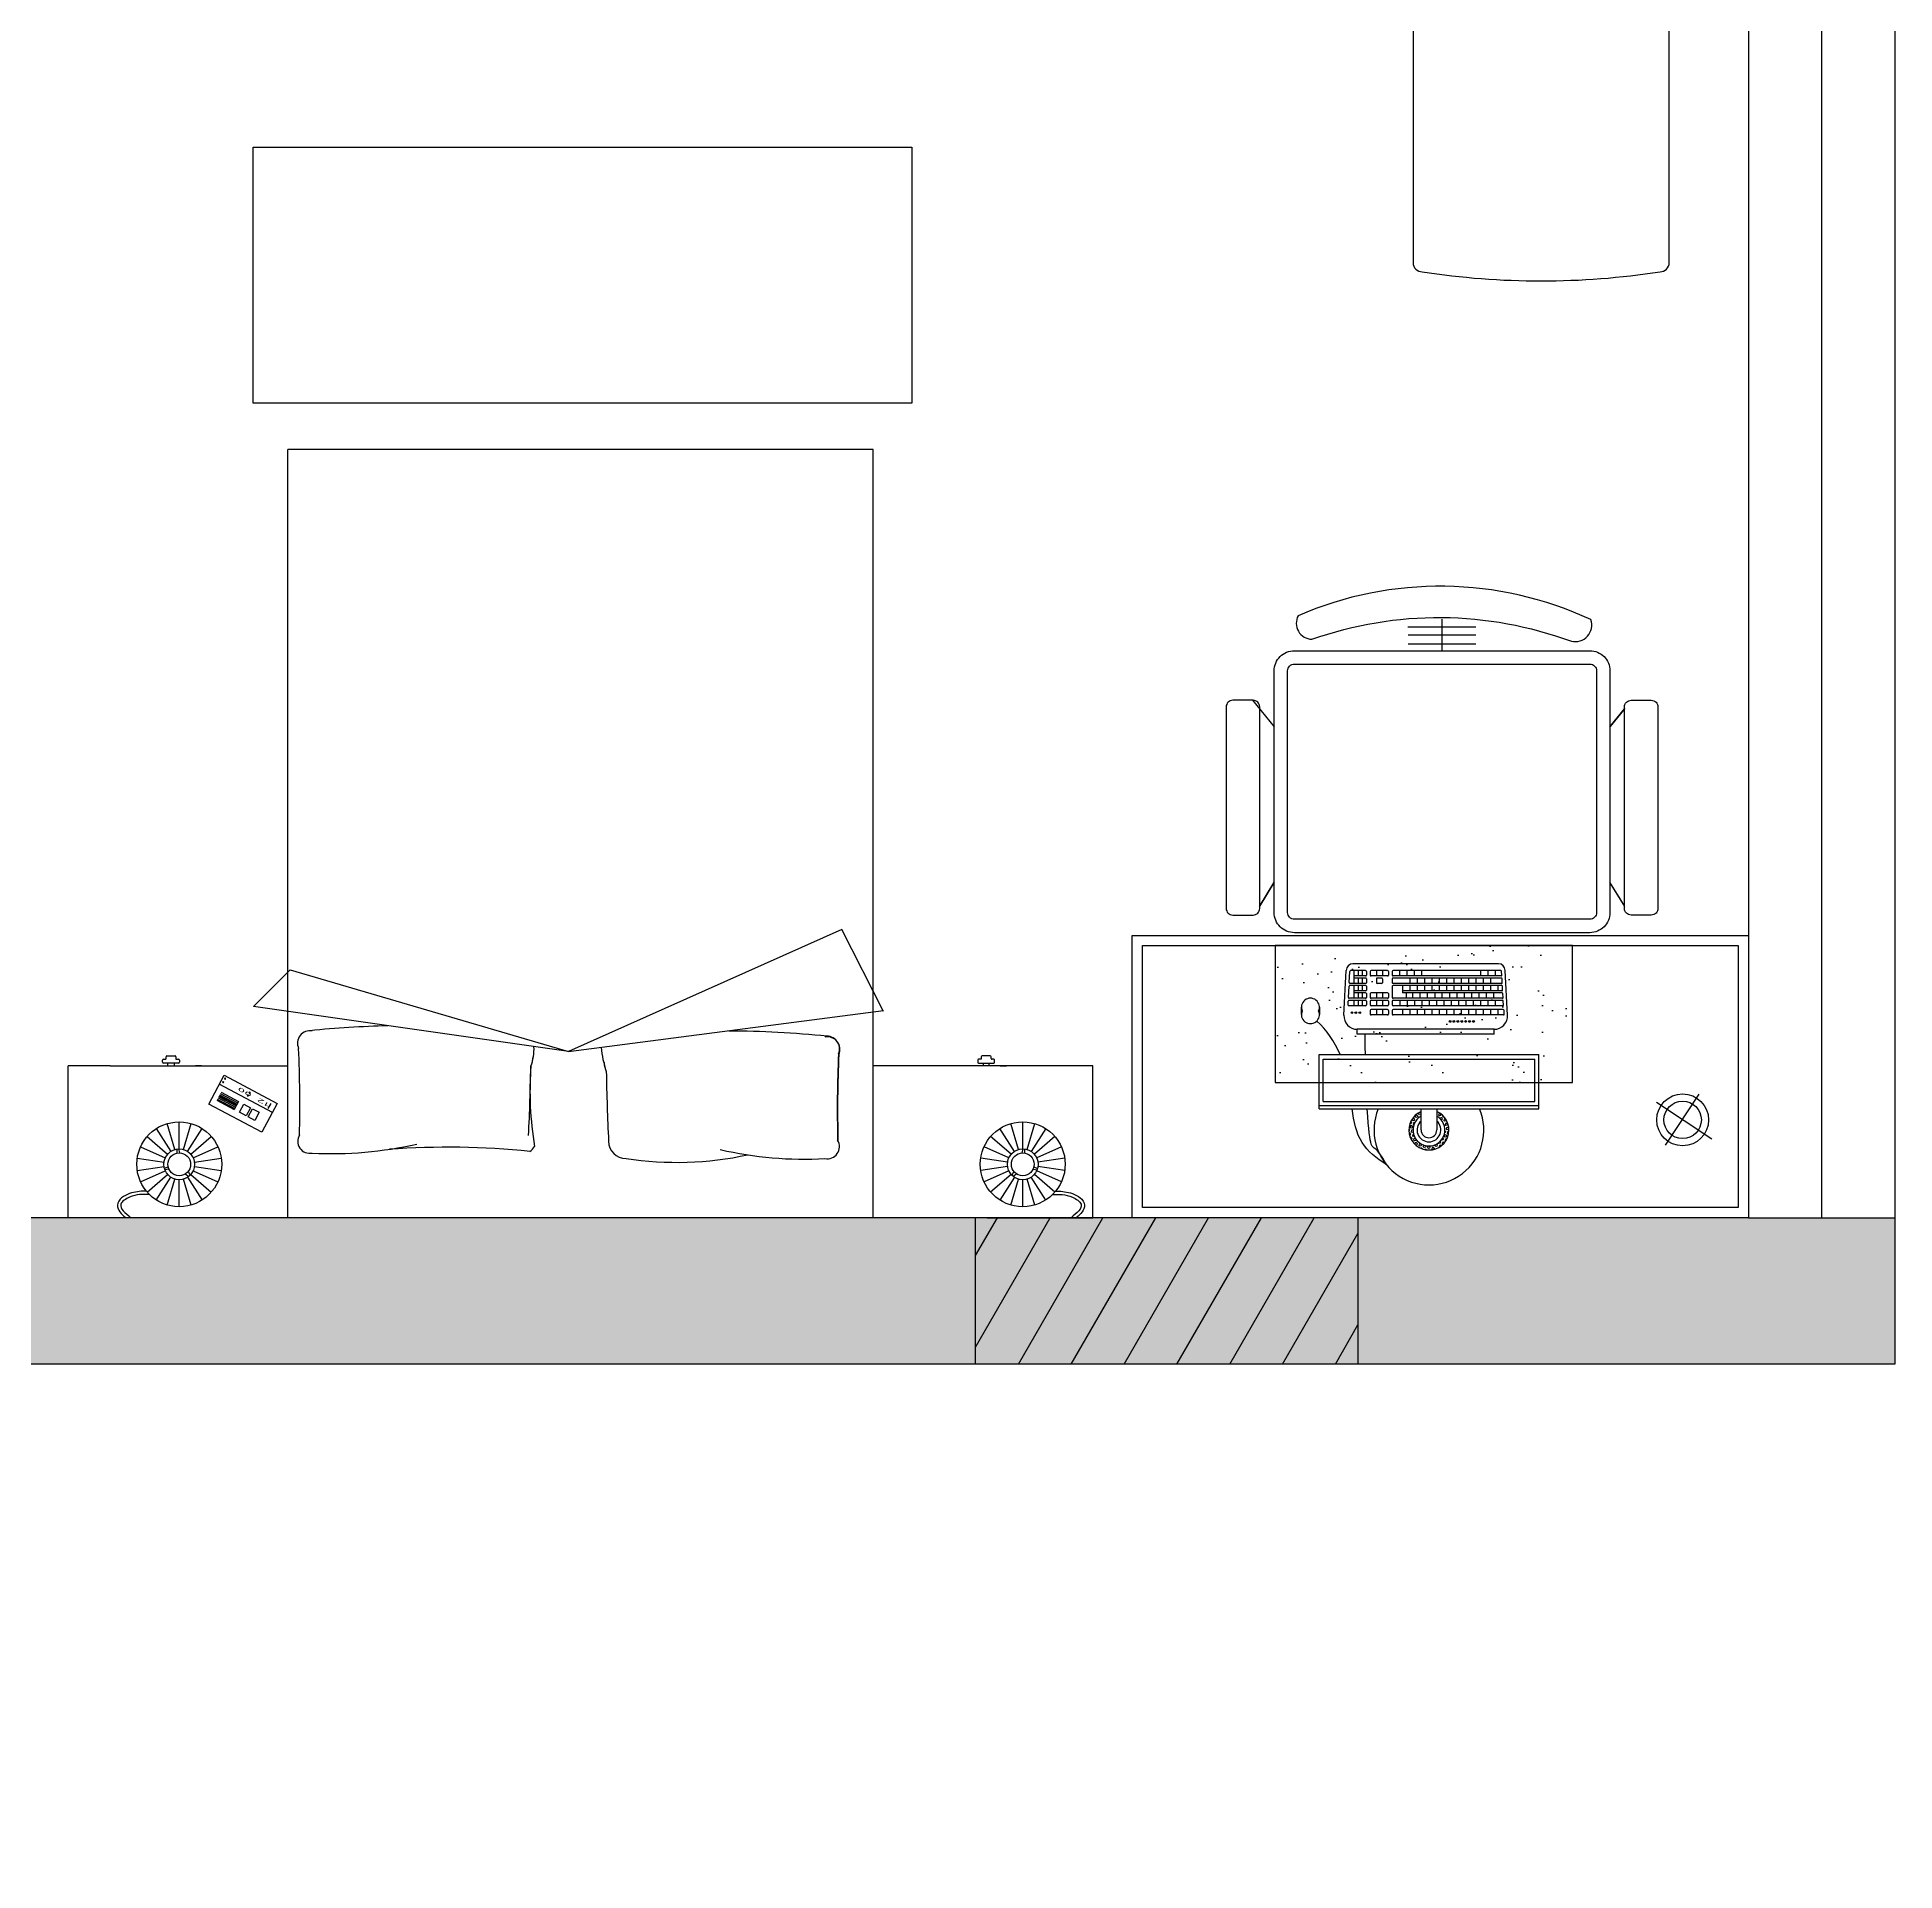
# Model space of a CAD drawing. Header units: inches. Extents: x -59797 to 874375, y -412711 to 5867.
# Drawn here: x -44849 to -39773, y -41089 to -36077 of the extents above; entities that cross this region are included whole.
import ezdxf

# ---------------------------------------------------------------- set-up
doc = ezdxf.new("R2010")
doc.units = ezdxf.units.IN
doc.header["$MEASUREMENT"] = 0
doc.styles.get("Standard").update_dxf_attribs({"font": 'GOST Common.ttf'})
pattern_1 = [(60, (-131655.43, -14201.34), (-108.25318, 62.5), [])]

# ---------------------------------------------------------------- blocks, each defined once
blk = doc.blocks.new('BED')
at = {"color": 7}
for p, q in [((95441.7, -25102.5), (95441.7, -23002.5)), ((97041.7, -25102.5), (97041.7, -23002.5)), ((97041.7, -25102.5), (97041.7, -24439.9)), ((94841.8, -25102.5), (94841.8, -24687.4)), ((94956, -24687.4), (94841.8, -24687.4)), ((94841.8, -25102.5), (94841.8, -24687.4)), ((94956, -24687.4), (94841.8, -24687.4)), ((95027.4, -24687.4), (95441.8, -24687.4)), ((95027.4, -24687.4), (95441.8, -24687.4)), ((97641.7, -24687.4), (97041.7, -24687.4)), ((97639.2, -24687.4), (97639.2, -24687.5)), ((97641.7, -24687.4), (97639.2, -24687.5)), ((97641.7, -25102.5), (97641.7, -24687.4)), ((97353.3, -25102.5), (97641.7, -25102.5))]:
    blk.add_line(p, q, dxfattribs=at)
for p, q in [((97041.7, -23002.5), (95441.7, -23002.5)), ((96955.9, -24314.8), (96208.5, -24648.6)), ((97069.3, -24538.5), (96955.9, -24314.8)), ((95347.8, -24525.5), (95448.6, -24424.8)), ((95448.6, -24424.8), (96208.5, -24648.6)), ((96208.5, -24648.6), (95347.8, -24525.5)), ((96208.5, -24648.6), (97069.3, -24535.7)), ((95099.3, -24677.6), (95099.3, -24672)), ((95099.3, -24677.6), (95099.3, -24672)), ((95101.8, -24669.4), (95106.3, -24669.4)), ((95101.8, -24669.4), (95106.3, -24669.4)), ((95108.9, -24666.9), (95108.9, -24662.7)), ((95108.9, -24666.9), (95108.9, -24662.7)), ((95111.4, -24660.1), (95133.5, -24660.1)), ((95111.4, -24660.1), (95133.5, -24660.1)), ((95136, -24662.7), (95136, -24669.4)), ((95136, -24662.7), (95136, -24669.4)), ((95136, -24669.4), (95143.1, -24669.4)), ((95136, -24669.4), (95143.1, -24669.4)), ((95145.6, -24672), (95145.6, -24677.6)), ((95145.6, -24672), (95145.6, -24677.6)), ((97327.1, -24672), (97327.1, -24677.6)), ((97336.7, -24669.4), (97329.6, -24669.4)), ((97336.7, -24662.7), (97336.7, -24669.4)), ((97361.3, -24660.1), (97339.2, -24660.1)), ((97363.8, -24666.9), (97363.8, -24662.7)), ((97370.9, -24669.4), (97366.4, -24669.4)), ((97373.4, -24677.6), (97373.4, -24672)), ((94956, -24687.4), (95439.3, -24687.4)), ((94956, -24687.4), (95439.3, -24687.4)), ((95143.1, -24680.2), (95101.8, -24680.2)), ((95143.1, -24680.2), (95101.8, -24680.2)), ((95113.9, -24687.4), (95113.9, -24680.2)), ((95113.9, -24687.4), (95113.9, -24680.2)), ((95131, -24680.2), (95131, -24687.4)), ((95131, -24680.2), (95131, -24687.4)), ((95206.2, -24687.4), (95189.1, -24687.4)), ((95206.2, -24687.4), (95189.1, -24687.4)), ((95225.6, -24791.8), (95267.4, -24713)), ((95225.6, -24791.8), (95267.4, -24713)), ((95267.4, -24713), (95412.7, -24790)), ((95267.4, -24713), (95412.7, -24790)), ((97639.2, -24687.4), (97155.9, -24687.4)), ((97329.6, -24680.2), (97370.9, -24680.2)), ((97341.7, -24680.2), (97341.7, -24687.4)), ((97358.8, -24687.4), (97358.8, -24680.2)), ((97388.9, -24687.4), (97406.1, -24687.4)), ((95251.1, -24774.5), (95299.1, -24799.9)), ((95251.1, -24774.5), (95299.1, -24799.9)), ((95252.7, -24771.5), (95300.7, -24796.9)), ((95252.7, -24771.5), (95300.7, -24796.9)), ((95254.1, -24768.8), (95302.1, -24794.3)), ((95254.1, -24768.8), (95302.1, -24794.3)), ((95399.7, -24814.6), (95254.4, -24737.5)), ((95399.7, -24814.6), (95254.4, -24737.5)), ((95255.3, -24766.6), (95303.3, -24792)), ((95255.3, -24766.6), (95303.3, -24792)), ((95257.2, -24763), (95305.2, -24788.4)), ((95257.2, -24763), (95305.2, -24788.4)), ((95259.2, -24759.1), (95307.2, -24784.6)), ((95259.2, -24759.1), (95307.2, -24784.6)), ((95371, -24868.8), (95225.6, -24791.8)), ((95371, -24868.8), (95225.6, -24791.8)), ((95247.5, -24781.3), (95295.5, -24806.8)), ((95247.5, -24781.3), (95295.5, -24806.8)), ((95248.9, -24778.7), (95296.9, -24804.1)), ((95248.9, -24778.7), (95296.9, -24804.1)), ((95307.2, -24784.6), (95295.5, -24806.8)), ((95307.2, -24784.6), (95295.5, -24806.8)), ((95309.7, -24814.3), (95321.5, -24792.1)), ((95309.7, -24814.3), (95321.5, -24792.1)), ((95328.1, -24824.1), (95309.7, -24814.3)), ((95328.1, -24824.1), (95309.7, -24814.3)), ((95321.5, -24792.1), (95339.9, -24801.9)), ((95321.5, -24792.1), (95339.9, -24801.9)), ((95339.9, -24801.9), (95328.1, -24824.1)), ((95339.9, -24801.9), (95328.1, -24824.1)), ((95333.4, -24826.9), (95345.2, -24804.7)), ((95333.4, -24826.9), (95345.2, -24804.7)), ((95345.2, -24804.7), (95363.5, -24814.4)), ((95345.2, -24804.7), (95363.5, -24814.4)), ((95363.5, -24814.4), (95351.8, -24836.6)), ((95363.5, -24814.4), (95351.8, -24836.6)), ((95412.7, -24790), (95371, -24868.8)), ((95412.7, -24790), (95371, -24868.8)), ((95082.3, -24858.9), (95122.3, -24921.1)), ((95082.3, -24858.9), (95122.3, -24921.1)), ((95133.2, -24916.2), (95112.3, -24845.2)), ((95133.2, -24916.2), (95112.3, -24845.2)), ((95145, -24914.5), (95145, -24840.5)), ((95145, -24914.5), (95145, -24840.5)), ((95145, -24914.5), (95145, -24840.5)), ((95145, -24914.5), (95145, -24840.5)), ((95156.8, -24916.2), (95177.7, -24845.2)), ((95156.8, -24916.2), (95177.7, -24845.2)), ((95167.7, -24921.1), (95207.7, -24858.9)), ((95167.7, -24921.1), (95207.7, -24858.9)), ((95351.8, -24836.6), (95333.4, -24826.9)), ((95351.8, -24836.6), (95333.4, -24826.9)), ((97427.5, -24921.1), (97387.5, -24858.9)), ((97438.3, -24916.2), (97417.5, -24845.2)), ((97450.2, -24914.5), (97450.2, -24840.5)), ((97450.2, -24914.5), (97450.2, -24840.5)), ((97462, -24916.2), (97482.8, -24845.2)), ((97512.9, -24858.9), (97472.9, -24921.1)), ((95039.5, -24908.3), (95106.8, -24939)), ((95039.5, -24908.3), (95106.8, -24939)), ((95057.3, -24880.5), (95113.3, -24929)), ((95057.3, -24880.5), (95113.3, -24929)), ((95139.4, -24925.9), (95139.4, -24914.9)), ((95139.4, -24925.9), (95139.4, -24914.9)), ((95146.6, -24925.4), (95143.8, -24914.5)), ((95146.6, -24925.4), (95143.8, -24914.5)), ((95176.8, -24929), (95232.7, -24880.5)), ((95176.8, -24929), (95232.7, -24880.5)), ((95183.2, -24939), (95250.5, -24908.3)), ((95183.2, -24939), (95250.5, -24908.3)), ((97412, -24939), (97344.7, -24908.3)), ((97418.4, -24929), (97362.5, -24880.5)), ((97448.6, -24925.4), (97451.4, -24914.5)), ((97455.8, -24925.9), (97455.8, -24914.9)), ((97537.8, -24880.5), (97481.9, -24929)), ((97555.7, -24908.3), (97488.4, -24939)), ((95030.2, -24940), (95103.4, -24950.5)), ((95030.2, -24940), (95103.4, -24950.5)), ((95030.2, -24973), (95103.4, -24962.5)), ((95030.2, -24973), (95103.4, -24962.5)), ((95039.5, -25004.7), (95106.8, -24973.9)), ((95039.5, -25004.7), (95106.8, -24973.9)), ((95114.6, -24963.2), (95104.5, -24967.7)), ((95114.6, -24963.2), (95104.5, -24967.7)), ((95116.7, -24969.5), (95105.7, -24971.4)), ((95116.7, -24969.5), (95105.7, -24971.4)), ((95169.1, -24976.3), (95175.1, -24985.8)), ((95169.1, -24976.3), (95175.1, -24985.8)), ((95183.2, -24973.9), (95250.5, -25004.7)), ((95183.2, -24973.9), (95250.5, -25004.7)), ((95186.6, -24950.5), (95259.8, -24940)), ((95186.6, -24950.5), (95259.8, -24940)), ((95186.6, -24962.5), (95259.8, -24973)), ((95186.6, -24962.5), (95259.8, -24973)), ((97408.6, -24950.5), (97335.4, -24940)), ((97408.6, -24962.5), (97335.4, -24973)), ((97412, -24973.9), (97344.7, -25004.7)), ((97426.1, -24976.3), (97420.1, -24985.8)), ((97478.4, -24969.5), (97489.5, -24971.4)), ((97480.6, -24963.2), (97490.7, -24967.7)), ((97555.7, -25004.7), (97488.4, -24973.9)), ((97565, -24940), (97491.8, -24950.5)), ((97565, -24973), (97491.8, -24962.5)), ((95057.3, -25032.5), (95113.3, -24984)), ((95057.3, -25032.5), (95113.3, -24984)), ((95082.3, -25054.1), (95122.3, -24991.8)), ((95082.3, -25054.1), (95122.3, -24991.8)), ((95112.3, -25067.8), (95133.2, -24996.8)), ((95112.3, -25067.8), (95133.2, -24996.8)), ((95145, -25072.5), (95145, -24998.5)), ((95145, -25072.5), (95145, -24998.5)), ((95145, -25072.5), (95145, -24998.5)), ((95145, -25072.5), (95145, -24998.5)), ((95177.7, -25067.8), (95156.8, -24996.8)), ((95177.7, -25067.8), (95156.8, -24996.8)), ((95161.5, -24982.9), (95171.1, -24989.5)), ((95161.5, -24982.9), (95171.1, -24989.5)), ((95167.7, -24991.8), (95207.7, -25054.1)), ((95167.7, -24991.8), (95207.7, -25054.1)), ((95176.8, -24984), (95232.7, -25032.5)), ((95176.8, -24984), (95232.7, -25032.5)), ((97418.4, -24984), (97362.5, -25032.5)), ((97427.5, -24991.8), (97387.5, -25054.1)), ((97417.5, -25067.8), (97438.3, -24996.8)), ((97433.7, -24982.9), (97424.1, -24989.5)), ((97450.2, -25072.5), (97450.2, -24998.5)), ((97450.2, -25072.5), (97450.2, -24998.5)), ((97482.8, -25067.8), (97462, -24996.8)), ((97512.9, -25054.1), (97472.9, -24991.8)), ((97537.8, -25032.5), (97481.9, -24984)), ((95229.7, -25102.5), (94841.8, -25102.5)), ((97153.3, -25102.5), (95229.7, -25102.5)), ((97353.3, -25102.5), (95429.7, -25102.5))]:
    blk.add_line(p, q)
for centre, radius in [((95145, -24956.5), 116), ((95145, -24956.5), 116), ((97450.2, -24956.5), 116), ((95145, -24956.5), 42), ((95145, -24956.5), 42), ((95145, -24956.5), 31.1), ((95145, -24956.5), 31.1), ((97450.2, -24956.5), 42), ((97450.2, -24956.5), 31.1)]:
    blk.add_circle(centre, radius)
for centre, radius, start, end in [((95502.6, -24625.7), 34.3, 80.3424, 203.8916), ((95502.6, -24625.7), 34.3, 80.3424, 203.8916), ((95775, -27233.3), 2655.9, 91.2842, 95.8861), ((95775, -27233.3), 2655.9, 91.2842, 95.8861), ((96643, -27248.4), 2655.9, 84.1139, 89.9157), ((96643, -27248.4), 2655.9, 84.1139, 89.9157), ((96915.4, -24640.8), 34.3, 336.1084, 99.6576), ((96916.3, -24642.4), 34.3, 336.1084, 99.6576), ((95101.8, -24672), 2.54, 90, 180), ((95101.8, -24672), 2.54, 90, 180), ((95106.3, -24666.9), 2.54, 270, 0), ((95106.3, -24666.9), 2.54, 270, 0), ((95111.4, -24662.7), 2.54, 90, 180), ((95111.4, -24662.7), 2.54, 90, 180), ((95133.5, -24662.7), 2.54, 0, 90), ((95133.5, -24662.7), 2.54, 0, 90), ((95143.1, -24672), 2.54, 0, 90), ((95143.1, -24672), 2.54, 0, 90), ((92061.9, -24792.4), 3412.8, 358.5962, 2.5667), ((95981.7, -24640.6), 132.9, 339.1632, 2.3748), ((96043.7, -24659.7), 68.3, 335.6256, 357.3302), ((96596.2, -24606.5), 300.1, 185.8626, 198.7589), ((100356.1, -24807.5), 3412.8, 177.4333, 181.4038), ((100357, -24809.1), 3412.8, 177.4333, 181.4038), ((97329.6, -24672), 2.54, 90, 180), ((97339.2, -24662.7), 2.54, 90, 180), ((97361.3, -24662.7), 2.54, 0, 90), ((97366.4, -24666.9), 2.54, 180, 270), ((97370.9, -24672), 2.54, 0, 90), ((95101.8, -24677.6), 2.54, 180, 270), ((95101.8, -24677.6), 2.54, 180, 270), ((95143.1, -24677.6), 2.54, 270, 0), ((95143.1, -24677.6), 2.54, 270, 0), ((95270.4, -24722.3), 1.49, 90, 270), ((95270.4, -24722.3), 1.49, 90, 270), ((95270.4, -24722.3), 1.49, 270, 90), ((95270.4, -24722.3), 1.49, 270, 90), ((90429.7, -24597.5), 5676.9, 357.1659, 359.0874), ((97040.4, -24755.3), 936.9, 175.8781, 189.3556), ((96374.3, -24674.8), 68.3, 182.6698, 204.3744), ((101988.3, -24612.6), 5676.9, 180.9126, 182.8341), ((101988.3, -24612.6), 5676.9, 180.9126, 182.8341), ((97329.6, -24677.6), 2.54, 180, 270), ((97370.9, -24677.6), 2.54, 270, 0), ((95265.1, -24731.7), 1.49, 90, 270), ((95265.1, -24731.7), 1.49, 90, 270), ((95265.1, -24731.7), 1.49, 270, 90), ((95265.1, -24731.7), 1.49, 270, 90), ((95332.9, -24768.5), 1.49, 90, 270), ((95332.9, -24768.5), 1.49, 90, 270), ((95332.9, -24768.5), 1.49, 270, 90), ((95332.9, -24768.5), 1.49, 270, 90), ((95337.6, -24761), 1.49, 90, 270), ((95337.6, -24761), 1.49, 90, 270), ((95337.6, -24761), 1.49, 270, 90), ((95337.6, -24761), 1.49, 270, 90), ((95501.9, -24893.4), 33.1, 148.3905, 281.2722), ((95501.9, -24893.4), 33.1, 148.3905, 281.2722), ((95563.3, -23895.3), 1032, 266.9512, 282.9436), ((95563.3, -23895.3), 1032, 266.9512, 282.9436), ((95877.1, -27112.4), 2202.6, 84.0962, 94.1102), ((96070.8, -24879.9), 52.9, 308.2265, 328.4948), ((96366, -24893.3), 47.7, 180, 270), ((96366, -24893.3), 47.7, 180, 270), ((96854.7, -23910.5), 1032, 257.0564, 273.0488), ((96854.7, -23910.5), 1032, 257.0564, 273.0488), ((96916.1, -24908.5), 33.1, 258.7278, 31.6095), ((96916.1, -24908.5), 33.1, 258.7278, 31.6095), ((96503.9, -24021.4), 929.8, 261.4702, 282.1033), ((96503.9, -24021.4), 929.8, 261.4702, 282.1033)]:
    blk.add_arc(centre, radius, start, end)
for points in [[(95055.3, -25030), (95042.6, -25029.9), (95029.2, -25030.5), (95000.5, -25039.4), (94982.4, -25046.2), (94972.7, -25077.2), (94983.5, -25088.5), (94995.4, -25099.5), (94997.1, -25101), (94998.9, -25102.5)], [(95055.3, -25030), (95042.6, -25029.9), (95029.2, -25030.5), (95000.5, -25039.4), (94982.4, -25046.2), (94972.7, -25077.2), (94983.5, -25088.5), (94995.4, -25099.5), (94997.1, -25101), (94998.9, -25102.5)], [(97539.9, -25030), (97552.5, -25029.9), (97566, -25030.5), (97594.7, -25039.4), (97612.7, -25046.2), (97622.5, -25077.2), (97611.7, -25088.5), (97599.7, -25099.5), (97598, -25101), (97596.3, -25102.5)]]:
    blk.add_open_spline(points, degree=3, knots=[0.0077183, 0.0077183, 0.0077183, 0.0077183, 0.0428867, 0.0428867, 0.0785443, 0.0785443, 0.1084778, 0.1084778, 0.1132873, 0.1132873, 0.1132873, 0.1132873])
for points in [[(95063.4, -25038.9), (95009.5, -25046.2), (94985.5, -25065.8), (95012.5, -25102.5)], [(95063.4, -25038.9), (95009.5, -25046.2), (94985.5, -25065.8), (95012.5, -25102.5)], [(97531.8, -25038.9), (97585.7, -25046.2), (97609.7, -25065.8), (97582.7, -25102.5)]]:
    blk.add_spline(points, degree=3)
at = {"width": 3}
blk.add_text('12 00', height=10.64, rotation=150.6435, dxfattribs=at).set_placement((95393.2, -24791.5))
blk.add_text('12 00', height=10.64, rotation=150.6435, dxfattribs=at).set_placement((95393.2, -24791.5))

msp = doc.modelspace()

# ---------------------------------------------------------------- hatches: boundary and pattern name
at = {"true_color": 0x636466}
h = msp.add_hatch(dxfattribs=at)
h.set_pattern_fill('ANSI31', color=251, scale=1000, angle=15)
h.set_pattern_definition([(60, (-131975.33, -1528.6), (-108.25318, 62.5), [])])
h.paths.add_polyline_path([(-41559.6, -26631.1), (-42088.6, -26631.1), (-42604.9, -26631.1), (-42604.9, -27031.1), (-41559.6, -27031.1)])
h.paths.add_polyline_path([(-48479.4, -40561.5), (-48475.1, -40560.3), (-48471.7, -40559.8), (-48467.7, -40559.7), (-48463.3, -40560), (-48458.8, -40560.6), (-48454.3, -40561.5), (-48450, -40562.7), (-48446, -40564.1), (-48440.9, -40566.6), (-48436.9, -40570.2), (-48436.6, -40573.4), (-48439.1, -40575.3), (-48441.5, -40576.2), (-48444.7, -40576.9), (-48448.4, -40577.2), (-48452.6, -40577.1), (-48457.1, -40576.7), (-48461.6, -40575.9), (-48466.1, -40574.8), (-48470.2, -40573.5), (-48475.8, -40571.2), (-48480.6, -40567.6), (-48481.8, -40564.2)])
edge = h.paths.add_edge_path()
edge.add_arc((-41689.6, -40692.5), 24.6, 180, 204.4618)
edge.add_arc((-41689.6, -40712.9), 24.6, 155.5382, 180)
edge.add_line((-41714.2, -40712.9), (-41714.2, -40692.5))
edge = h.paths.add_edge_path()
edge.add_arc((-41689.6, -40712.9), 24.6, 0, 24.4618)
edge.add_arc((-41689.6, -40692.5), 24.6, 335.5382, 360)
edge.add_line((-41664.9, -40692.5), (-41664.9, -40712.9))
at = {"true_color": 0x939598}
h = msp.add_hatch(color=252, dxfattribs=at)
h.dxf.hatch_style = 1
h.paths.add_polyline_path([(-48759.6, -30903.8), (-52172.5, -30903.8), (-52172.5, -31303.8), (-48759.6, -31303.8)])
h.paths.add_polyline_path([(-52172.5, -30903.8), (-52572.5, -30903.8), (-52572.5, -33870.2), (-52461.6, -33870.2), (-52172.5, -33870.2), (-52172.5, -31303.8)])
h.paths.add_polyline_path([(-52172.5, -35053.8), (-52172.5, -34870.2), (-52572.5, -34870.2), (-52572.5, -37203.8), (-48672.5, -37203.8), (-48672.5, -39303.8), (-48272.5, -39303.8), (-48272.5, -35953.8), (-48272.5, -35853.8), (-48272.5, -34903.8), (-48372.5, -34903.8), (-48372.5, -35201.1), (-48372.5, -36803.8), (-52172.5, -36803.8)])
h.paths.add_polyline_path([(-51072.5, -33303.8), (-51772.5, -33303.8), (-51772.5, -33403.8), (-51072.5, -33403.8)])
h.paths.add_polyline_path([(-42285, -39303.8), (-43651.6, -39303.8), (-44039.5, -39303.8), (-47714.3, -39303.8), (-47714.3, -39703.8), (-42285, -39703.8)])
h.paths.add_polyline_path([(-44971.4, -37258.5), (-45071.4, -37258.5), (-45071.4, -39303.8), (-44971.4, -39303.8)])
h.paths.add_polyline_path([(-46437.9, -35964.6), (-46537.9, -35964.6), (-46537.9, -36018.8), (-48272.5, -36018.8), (-48272.5, -36118.8), (-46437.9, -36118.8)])
h.paths.add_polyline_path([(-42572.5, -34803.8), (-46437.9, -34803.8), (-46437.9, -34706.8), (-46537.9, -34706.8), (-46537.9, -34966.3), (-46437.9, -34966.3), (-46437.9, -34941.9), (-46437.9, -34903.8), (-42572.5, -34903.8)])
h.paths.add_polyline_path([(-42172.5, -34503.8), (-42172.5, -34043.1), (-42283.5, -34043.1), (-42572.5, -34043.1), (-42572.5, -34803.8), (-42572.5, -34903.8), (-42172.5, -34903.8)])
h = msp.add_hatch(color=252, dxfattribs=at)
h.dxf.hatch_style = 1
h.paths.add_polyline_path([(-47714.3, -39303.8), (-48272.5, -39303.8), (-48759.6, -39303.8), (-48759.6, -39703.8), (-47714.3, -39703.8)])
h.paths.add_polyline_path([(-41239.7, -39303.8), (-41768.7, -39303.8), (-42057.1, -39303.8), (-42285, -39303.8), (-42285, -39703.8), (-41239.7, -39703.8)])
h.paths.add_polyline_path([(-39772.5, -39303.8), (-40172.5, -39303.8), (-41239.7, -39303.8), (-41239.7, -39703.8), (-39772.5, -39703.8)])
h.paths.add_polyline_path([(-39772.5, -34503.8), (-40172.5, -34503.8), (-40172.5, -34903.8), (-39772.5, -34903.8)])
h.paths.add_polyline_path([(-40172.5, -34503.8), (-41172.5, -34503.8), (-41172.5, -34903.8), (-40172.5, -34903.8)])
h.paths.add_polyline_path([(-40572.5, -30903.8), (-41264.9, -30903.8), (-41264.9, -31303.8), (-40572.5, -31303.8)])
at = {"true_color": 0x636466}
h = msp.add_hatch(dxfattribs=at)
h.set_pattern_fill('ANSI31', color=251, scale=1000, angle=15)
h.set_pattern_definition(pattern_1)
h.paths.add_polyline_path([(-40572.5, -31303.8), (-40572.5, -30903.8), (-41264.9, -30903.8), (-41264.9, -31303.8)])
h.paths.add_polyline_path([(-40172.5, -34903.8), (-39772.5, -34903.8), (-39772.5, -34503.8), (-40172.5, -34503.8)])
h.paths.add_polyline_path([(-44209.1, -38991.8), (-44295.6, -38943.2), (-44303.4, -38957.1), (-44217, -39005.7)])
h.paths.add_polyline_path([(-48759.6, -39303.8), (-48759.6, -39703.8), (-47714.3, -39703.8), (-47714.3, -39303.8), (-48272.5, -39303.8)])
h = msp.add_hatch()
h.set_pattern_fill('AR-SAND,_O', color=256, scale=2.806442, angle=146.4465)
h.set_pattern_definition([(37.5, (-41953.84, -38532.04), (-4.49, 137.351), [0, -108.351, 0, -121.182, 0, -115.836]), (7.5, (-41953.84, -38532.04), (126.156, 201.173), [0, -58.4526, 0, -97.6586, 0, -37.424]), (327.5, (-42041.52, -38532.04), (221.987, 0.403), [0, -35.642, 0, -128.3105, 0, -167.5165]), (317.5, (-42041.52, -38532.04), (214.288, 62.564), [0, -17.821, 0, -84.115, 0, -96.233])])
h.paths.add_polyline_path([(-41466.2, -38934.4), (-40653.6, -38934.4), (-40653.6, -38560.1), (-41466.2, -38560.1)])
h = msp.add_hatch()
h.set_pattern_fill('HEX', color=256, scale=27.797916, angle=135, style=0)
h.set_pattern_definition([(135, (-35785.188, -54181.8483), (-4.2556694, -4.2556694), [3.4747396, -6.949479]), (255, (-35785.188, -54181.8483), (5.8133526, -1.5576831), [3.4747396, -6.949479]), (195, (-35787.645, -54179.3913), (1.5576831, -5.8133526), [3.4747396, -6.949479])])
h.paths.add_polyline_path([(-41024.4, -39013.7), (-41024.4, -39026, -3.823416), (-41067.1, -39026), (-41067.1, -39013.7, 4.924372)])
h = msp.add_hatch(dxfattribs=at)
h.set_pattern_fill('ANSI31', color=251, scale=1000, angle=15)
h.set_pattern_definition(pattern_1)
h.paths.add_polyline_path([(-41239.7, -39303.8), (-41768.7, -39303.8), (-42285, -39303.8), (-42285, -39703.8), (-41239.7, -39703.8)])
h.paths.add_polyline_path([(-48159.5, -53234.2), (-48155.2, -53233), (-48151.8, -53232.6), (-48147.8, -53232.5), (-48143.4, -53232.7), (-48138.9, -53233.3), (-48134.4, -53234.2), (-48130.1, -53235.4), (-48126.1, -53236.9), (-48121, -53239.3), (-48117, -53242.9), (-48116.7, -53246.2), (-48119.1, -53248), (-48121.6, -53249), (-48124.8, -53249.6), (-48128.5, -53249.9), (-48132.7, -53249.8), (-48137.2, -53249.4), (-48141.7, -53248.6), (-48146.2, -53247.6), (-48150.3, -53246.2), (-48155.9, -53243.9), (-48160.7, -53240.4), (-48161.9, -53237)])
edge = h.paths.add_edge_path()
edge.add_arc((-41369.7, -53365.3), 24.6, 180, 204.4618)
edge.add_arc((-41369.7, -53385.7), 24.6, 155.5382, 180)
edge.add_line((-41394.3, -53385.7), (-41394.3, -53365.3))
edge = h.paths.add_edge_path()
edge.add_arc((-41369.7, -53385.7), 24.6, 0, 24.4618)
edge.add_arc((-41369.7, -53365.3), 24.6, 335.5382, 360)
edge.add_line((-41345, -53365.3), (-41345, -53385.7))

# ---------------------------------------------------------------- linework, layer by layer
for p, q in [((-39772.5, -34503.8), (-39772.5, -39703.8)), ((-40172.5, -34903.8), (-40172.5, -39303.8)), ((-41278.2, -38750.1), (-41271.6, -38627.9)), ((-41263.6, -38661.2), (-41262, -38630.4)), ((-41218.7, -38628.4), (-41259.9, -38628.4)), ((-40855.8, -38609.6), (-41253.3, -38609.6)), ((-41250.6, -38628.4), (-41250.6, -38663.4)), ((-41239.3, -38628.4), (-41239.3, -38643.1)), ((-41228, -38628.4), (-41228, -38643.1)), ((-41216.7, -38630.5), (-41216.7, -38641)), ((-41206, -38630.5), (-41206, -38641)), ((-41158.6, -38628.4), (-41203.9, -38628.4)), ((-41189.5, -38628.4), (-41189.5, -38643.1)), ((-41173, -38628.4), (-41173, -38643.1)), ((-41156.5, -38630.5), (-41156.5, -38641)), ((-41145.9, -38630.5), (-41145.9, -38641)), ((-40849.2, -38628.4), (-41143.8, -38628.4)), ((-41126.1, -38628.4), (-41126.1, -38643.1)), ((-41106.1, -38628.4), (-41106.1, -38643.1)), ((-41086, -38628.4), (-41086, -38643.1)), ((-41065.9, -38628.4), (-41065.9, -38643.1)), ((-40905.3, -38628.4), (-40905.3, -38643.1)), ((-40885.2, -38628.4), (-40885.2, -38643.1)), ((-40864.8, -38628.4), (-40864.8, -38643.1)), ((-40846.5, -38640.9), (-40847.1, -38630.4)), ((-40830.8, -38750.1), (-40837.4, -38627.9)), ((-41265.8, -38701.8), (-41264.2, -38671)), ((-41218.7, -38669.1), (-41262.1, -38669.1)), ((-41218.7, -38663.4), (-41261.6, -38663.4)), ((-41218.7, -38643.1), (-41250.6, -38643.1)), ((-41218.7, -38648.8), (-41250.6, -38648.8)), ((-41250.6, -38669.1), (-41250.6, -38704)), ((-41218.7, -38683.7), (-41250.6, -38683.7)), ((-41239.3, -38648.8), (-41239.3, -38663.4)), ((-41239.3, -38669.1), (-41239.3, -38683.7)), ((-41228, -38648.8), (-41228, -38663.4)), ((-41228, -38669.1), (-41228, -38683.7)), ((-41216.7, -38650.8), (-41216.7, -38661.4)), ((-41216.7, -38671.1), (-41216.7, -38681.7)), ((-41158.6, -38643.1), (-41203.9, -38643.1)), ((-41189.5, -38650.8), (-41189.5, -38661.4)), ((-41175.1, -38648.8), (-41187.4, -38648.8)), ((-41175.1, -38663.4), (-41187.4, -38663.4)), ((-41173, -38650.8), (-41173, -38661.4)), ((-41145.9, -38650.8), (-41145.9, -38661.4)), ((-41145.9, -38671.1), (-41145.9, -38702)), ((-40848.6, -38643.1), (-41143.8, -38643.1)), ((-40848.1, -38648.8), (-41143.8, -38648.8)), ((-40847.5, -38663.4), (-41143.8, -38663.4)), ((-40847, -38669.1), (-41143.8, -38669.1)), ((-41118.4, -38669.1), (-41118.4, -38689.4)), ((-40846.4, -38683.7), (-41118.4, -38683.7)), ((-41098.3, -38648.8), (-41098.3, -38663.4)), ((-41098.3, -38669.1), (-41098.3, -38683.7)), ((-41078.2, -38648.8), (-41078.2, -38663.4)), ((-41078.2, -38669.1), (-41078.2, -38683.7)), ((-41058.1, -38648.8), (-41058.1, -38663.4)), ((-41058.1, -38669.1), (-41058.1, -38683.7)), ((-41038.1, -38648.8), (-41038.1, -38663.4)), ((-41038.1, -38669.1), (-41038.1, -38683.7)), ((-41018, -38648.8), (-41018, -38663.4)), ((-41018, -38669.1), (-41018, -38683.7)), ((-40997.9, -38648.8), (-40997.9, -38663.4)), ((-40997.9, -38669.1), (-40997.9, -38683.7)), ((-40977.8, -38648.8), (-40977.8, -38663.4)), ((-40977.8, -38669.1), (-40977.8, -38683.7)), ((-40957.7, -38648.8), (-40957.7, -38663.4)), ((-40957.7, -38669.1), (-40957.7, -38683.7)), ((-40937.7, -38648.8), (-40937.7, -38663.4)), ((-40937.7, -38669.1), (-40937.7, -38683.7)), ((-40917.6, -38648.8), (-40917.6, -38663.4)), ((-40917.6, -38669.1), (-40917.6, -38683.7)), ((-40897.5, -38648.8), (-40897.5, -38663.4)), ((-40897.5, -38669.1), (-40897.5, -38683.7)), ((-40877.4, -38648.8), (-40877.4, -38663.4)), ((-40877.4, -38669.1), (-40877.4, -38683.7)), ((-40857.1, -38669.1), (-40857.1, -38683.7)), ((-40845.4, -38661.2), (-40846, -38650.7)), ((-40844.3, -38681.5), (-40844.9, -38671)), ((-41394.3, -38748.8), (-41394.3, -38728.4)), ((-41345, -38728.4), (-41345, -38748.8)), ((-41266.9, -38722.1), (-41266.4, -38711.6)), ((-41218.7, -38724.3), (-41264.9, -38724.3)), ((-41218.7, -38709.7), (-41264.3, -38709.7)), ((-41218.7, -38704), (-41263.8, -38704)), ((-41218.7, -38689.4), (-41250.6, -38689.4)), ((-41250.6, -38709.7), (-41250.6, -38724.3)), ((-41239.3, -38689.4), (-41239.3, -38704)), ((-41239.3, -38709.7), (-41239.3, -38724.3)), ((-41228, -38689.4), (-41228, -38704)), ((-41228, -38709.7), (-41228, -38724.3)), ((-41216.7, -38691.4), (-41216.7, -38702)), ((-41216.7, -38711.7), (-41216.7, -38722.3)), ((-41206, -38691.4), (-41206, -38702)), ((-41206, -38711.7), (-41206, -38722.3)), ((-41158.6, -38689.4), (-41203.9, -38689.4)), ((-41158.6, -38704), (-41203.9, -38704)), ((-41158.6, -38709.7), (-41203.9, -38709.7)), ((-41158.6, -38724.3), (-41203.9, -38724.3)), ((-41158.6, -38735), (-41203.9, -38735)), ((-41189.5, -38689.4), (-41189.5, -38704)), ((-41189.5, -38709.7), (-41189.5, -38724.3)), ((-41189.5, -38735), (-41189.5, -38749.7)), ((-41173, -38689.4), (-41173, -38704)), ((-41173, -38709.7), (-41173, -38724.3)), ((-41173, -38735), (-41173, -38749.7)), ((-41156.5, -38691.4), (-41156.5, -38702)), ((-41156.5, -38711.7), (-41156.5, -38722.3)), ((-41145.9, -38711.7), (-41145.9, -38722.3)), ((-40845.3, -38704), (-41143.8, -38704)), ((-40844.8, -38709.7), (-41143.8, -38709.7)), ((-40844.2, -38724.3), (-41143.8, -38724.3)), ((-40842.6, -38735), (-41143.8, -38735)), ((-41125.7, -38709.7), (-41125.7, -38724.3)), ((-40845.9, -38689.4), (-41118.4, -38689.4)), ((-41118.4, -38735), (-41118.4, -38749.7)), ((-41107.8, -38689.4), (-41107.8, -38704)), ((-41105.6, -38709.7), (-41105.6, -38724.3)), ((-41098.3, -38735), (-41098.3, -38749.7)), ((-41090.4, -38689.4), (-41090.4, -38704)), ((-41085.5, -38709.7), (-41085.5, -38724.3)), ((-41078.2, -38735), (-41078.2, -38749.7)), ((-41070.3, -38689.4), (-41070.3, -38704)), ((-41065.4, -38709.7), (-41065.4, -38724.3)), ((-41058.1, -38735), (-41058.1, -38749.7)), ((-41050.2, -38689.4), (-41050.2, -38704)), ((-41045.3, -38709.7), (-41045.3, -38724.3)), ((-41038.1, -38735), (-41038.1, -38749.7)), ((-41030.1, -38689.4), (-41030.1, -38704)), ((-41025.3, -38709.7), (-41025.3, -38724.3)), ((-41018, -38735), (-41018, -38749.7)), ((-41010.1, -38689.4), (-41010.1, -38704)), ((-41005.2, -38709.7), (-41005.2, -38724.3)), ((-40997.9, -38735), (-40997.9, -38749.7)), ((-40990, -38689.4), (-40990, -38704)), ((-40985.1, -38709.7), (-40985.1, -38724.3)), ((-40977.8, -38735), (-40977.8, -38749.7)), ((-40969.9, -38689.4), (-40969.9, -38704)), ((-40965, -38709.7), (-40965, -38724.3)), ((-40957.7, -38735), (-40957.7, -38749.7)), ((-40949.8, -38689.4), (-40949.8, -38704)), ((-40944.9, -38709.7), (-40944.9, -38724.3)), ((-40937.7, -38735), (-40937.7, -38749.7)), ((-40929.7, -38689.4), (-40929.7, -38704)), ((-40924.8, -38709.7), (-40924.8, -38724.3)), ((-40917.6, -38735), (-40917.6, -38749.7)), ((-40909.6, -38689.4), (-40909.6, -38704)), ((-40904.8, -38709.7), (-40904.8, -38724.3)), ((-40897.5, -38735), (-40897.5, -38749.7)), ((-40889.6, -38689.4), (-40889.6, -38704)), ((-40884.7, -38709.7), (-40884.7, -38724.3)), ((-40877.4, -38735), (-40877.4, -38749.7)), ((-40869.5, -38689.4), (-40869.5, -38704)), ((-40864.4, -38709.7), (-40864.4, -38724.3)), ((-40857.1, -38735), (-40857.1, -38749.7)), ((-40843.2, -38701.8), (-40843.8, -38691.3)), ((-40842.1, -38722.1), (-40842.7, -38711.6)), ((-41206, -38737.1), (-41206, -38747.6)), ((-41158.6, -38749.7), (-41203.9, -38749.7)), ((-41156.5, -38737.1), (-41156.5, -38747.6)), ((-41145.9, -38737.1), (-41145.9, -38747.6)), ((-40842, -38749.7), (-41143.8, -38749.7)), ((-40839.9, -38747.5), (-40840.5, -38736.9)), ((-40867.5, -38788.7), (-41241.6, -38788.7)), ((-41241.6, -38801.9), (-41241.6, -38788.7)), ((-40867.5, -38801.9), (-41241.6, -38801.9)), ((-40867.5, -38801.9), (-40867.5, -38788.7)), ((-41346, -38857.3), (-40745.5, -38857.3)), ((-41346, -39006.5), (-41346, -38857.3)), ((-41334.9, -38870.8), (-40756.7, -38870.8)), ((-41334.9, -38986.3), (-41334.9, -38870.8)), ((-40756.7, -38986.3), (-40756.7, -38870.8)), ((-40745.5, -39006.5), (-40745.5, -38857.3)), ((-41334.9, -38986.3), (-40756.7, -38986.3)), ((-40272.7, -39089.4), (-40424, -38989)), ((-40399.6, -39105.5), (-40307.1, -38966)), ((-41346, -38996.9), (-40745.5, -38996.9)), ((-41346, -39006.5), (-40745.5, -39006.5)), ((-41067.1, -39064), (-41067.1, -39006.5)), ((-41024.4, -39006.5), (-41024.4, -39064)), ((-40172.5, -39303.8), (-48759.6, -39303.8)), ((-42285, -39703.8), (-42285, -39303.8)), ((-41239.7, -39303.8), (-41239.7, -39703.8)), ((-39772.5, -39703.8), (-48759.6, -39703.8)), ((-41239.7, -39703.8), (-42710.8, -39703.8))]:
    msp.add_line(p, q)
at = {"color": 7}
for p, q in [((-39972.5, -39303.8), (-39972.5, -34903.8)), ((-44258.5, -36377.4), (-42458.5, -36377.4)), ((-44258.5, -37077.4), (-44258.5, -36377.4)), ((-42458.5, -36377.4), (-42458.5, -37077.4)), ((-42458.5, -37077.4), (-44258.5, -37077.4)), ((-40172.5, -39303.8), (-39772.5, -39303.8))]:
    msp.add_line(p, q, dxfattribs=at)
at = {"color": 18, "true_color": 0x000000}
for p, q in [((-41103.5, -37689.2), (-40917.9, -37689.2)), ((-41102.2, -37710.3), (-40917.9, -37710.3)), ((-41102.2, -37735.3), (-40917.9, -37735.3)), ((-40510.8, -37912.3), (-40550.1, -37960.8)), ((-41508.9, -38452.8), (-41469.6, -38388.2)), ((-40510.8, -38452.8), (-40550.1, -38388.2))]:
    msp.add_line(p, q, dxfattribs=at)
at = {"color": 18, "ltscale": 0.03, "true_color": 0x000000}
msp.add_lwpolyline([(-41089.2, -36033.5), (-41089.2, -36693.3, 0.414214), (-41064.2, -36718.3, 0.076923), (-40414.2, -36718.3, 0.414214), (-40389.2, -36693.3), (-40389.2, -36033.5)], format="xyb", dxfattribs=at)
at = {"color": 18, "true_color": 0x000000}
for points in [[(-41403.3, -37658.5, 0.552014), (-41365.7, -37722.9, -0.175809), (-40656.6, -37728.3, 0.578392), (-40602.9, -37669.2, 0.214524)], [(-41413.6, -37790.7), (-40606.1, -37790.7, -0.414214), (-40587.7, -37809), (-40587.7, -38469.7, -0.414214), (-40606.1, -38488.1), (-41413.6, -38488.1, -0.414214), (-41432, -38469.7), (-41432, -37809, -0.414214)], [(-41526.5, -37889.4), (-41581.6, -37889.4, 0.414214), (-41599.9, -37907.7), (-41599.9, -38458.3, 0.414214), (-41581.6, -38476.7), (-41526.5, -38476.7, 0.414214), (-41508.2, -38458.3), (-41508.2, -37907.7, 0.414214)]]:
    msp.add_lwpolyline(points, format="xyb", close=True, dxfattribs=at)
for points in [[(-41009.9, -37754), (-41009.9, -37667.6)], [(-41527.5, -37889.4), (-41468.7, -37962)], [(-40551, -37962), (-40511.5, -37913.2)], [(-41468.7, -38386.6), (-41508.2, -38451.6)], [(-40511.5, -38451.6), (-40551, -38386.6)]]:
    msp.add_lwpolyline(points, dxfattribs=at)
for points in [[(-40551, -37809), (-40551, -38469.7, -0.414214), (-40606.1, -38524.8), (-41413.6, -38524.8, -0.414214), (-41468.7, -38469.7), (-41468.7, -37809, -0.414214), (-41413.6, -37754)], [(-41413.6, -37754), (-40606.1, -37754, -0.414214), (-40551, -37809)], [(-40438.1, -37889.4, -0.414214), (-40419.8, -37907.7), (-40419.8, -38458.3, -0.414214), (-40438.1, -38476.7), (-40493.2, -38476.7, -0.414214), (-40511.5, -38458.3), (-40511.5, -37907.7, -0.414214)], [(-40511.5, -37907.7, -0.414214), (-40493.2, -37889.4), (-40438.1, -37889.4, -0.414214)]]:
    msp.add_lwpolyline(points, format="xyb", dxfattribs=at)
for points in [[(-41856.4, -39303.8), (-41856.4, -38532), (-40172.5, -38532), (-40172.5, -39303.8)], [(-41828.3, -39275.7), (-41828.3, -38560.1), (-40200.6, -38560.1), (-40200.6, -39275.7)], [(-41466.2, -38934.4), (-40653.6, -38934.4), (-40653.6, -38560.1), (-41466.2, -38560.1)]]:
    msp.add_lwpolyline(points, close=True)
for centre, radius in [((-41256.1, -38743.3), 2.45), ((-41245.5, -38743.3), 2.45), ((-41234.8, -38743.3), 2.45), ((-40988, -38767.3), 2.45), ((-40977.4, -38767.3), 2.45), ((-40966.7, -38767.3), 2.45), ((-40956.1, -38767.3), 2.45), ((-40945.4, -38767.3), 2.45), ((-40934.8, -38767.3), 2.45), ((-40924.1, -38767.3), 2.45), ((-40352.5, -39036.4), 70.9), ((-40352.5, -39036.4), 51.2)]:
    msp.add_circle(centre, radius)
for centre, radius, start, end in [((-41253.3, -38627.9), 18.3, 90, 180), ((-41259.9, -38630.5), 2.08, 90, 176.9059), ((-41218.7, -38630.5), 2.08, 360, 90), ((-41203.9, -38630.5), 2.08, 90, 180), ((-41158.6, -38630.5), 2.08, 360, 90), ((-41143.8, -38630.5), 2.08, 90, 180), ((-40855.8, -38627.9), 18.3, 0, 90), ((-40849.2, -38630.5), 2.08, 3.0941, 90), ((-41262.1, -38671.1), 2.08, 90, 176.9059), ((-41261.6, -38661.4), 2.08, 176.9059, 270), ((-41218.7, -38641), 2.08, 270, 360), ((-41218.7, -38650.8), 2.08, 360, 90), ((-41218.7, -38661.4), 2.08, 270, 360), ((-41218.7, -38671.1), 2.08, 360, 90), ((-41218.7, -38681.7), 2.08, 270, 360), ((-41203.9, -38641), 2.08, 180, 270), ((-41187.4, -38650.8), 2.08, 90, 180), ((-41187.4, -38661.4), 2.08, 180, 270), ((-41175.1, -38650.8), 2.08, 360, 90), ((-41175.1, -38661.4), 2.08, 270, 360), ((-41158.6, -38641), 2.08, 270, 360), ((-41143.8, -38641), 2.08, 180, 270), ((-41143.8, -38650.8), 2.08, 90, 180), ((-41143.8, -38661.4), 2.08, 180, 270), ((-41143.8, -38671.1), 2.08, 90, 180), ((-40848.6, -38641), 2.08, 270, 3.0941), ((-40848.1, -38650.8), 2.08, 3.0941, 90), ((-40847.5, -38661.4), 2.08, 270, 3.0941), ((-40847, -38671.1), 2.08, 3.0941, 90), ((-40846.4, -38681.7), 2.08, 270, 3.0941), ((-41369.7, -38728.4), 24.6, 335.5382, 204.4618), ((-41264.9, -38722.3), 2.08, 176.9059, 270), ((-41264.3, -38711.7), 2.08, 90, 176.9059), ((-41263.8, -38702), 2.08, 176.9059, 270), ((-41218.7, -38691.4), 2.08, 360, 90), ((-41218.7, -38702), 2.08, 270, 360), ((-41218.7, -38711.7), 2.08, 360, 90), ((-41218.7, -38722.3), 2.08, 270, 360), ((-41203.9, -38691.4), 2.08, 90, 180), ((-41203.9, -38702), 2.08, 180, 270), ((-41203.9, -38711.7), 2.08, 90, 180), ((-41203.9, -38722.3), 2.08, 180, 270), ((-41203.9, -38737.1), 2.08, 90, 180), ((-41158.6, -38691.4), 2.08, 360, 90), ((-41158.6, -38702), 2.08, 270, 360), ((-41158.6, -38711.7), 2.08, 360, 90), ((-41158.6, -38722.3), 2.08, 270, 360), ((-41158.6, -38737.1), 2.08, 360, 90), ((-41143.8, -38702), 2.08, 180, 270), ((-41143.8, -38711.7), 2.08, 90, 180), ((-41143.8, -38722.3), 2.08, 180, 270), ((-41143.8, -38737.1), 2.08, 90, 180), ((-40845.9, -38691.4), 2.08, 3.0941, 90), ((-40845.3, -38702), 2.08, 270, 3.0941), ((-40844.8, -38711.7), 2.08, 3.0941, 90), ((-40844.2, -38722.3), 2.08, 270, 3.0941), ((-40842.6, -38737.1), 2.08, 3.0941, 90), ((-41369.7, -38748.8), 24.6, 155.5382, 24.4618), ((-41241.6, -38752.1), 36.7, 176.9059, 270), ((-41203.9, -38747.6), 2.08, 180, 270), ((-41158.6, -38747.6), 2.08, 270, 360), ((-41143.8, -38747.6), 2.08, 180, 270), ((-40867.5, -38752.1), 36.7, 270, 3.0941), ((-40842, -38747.6), 2.08, 270, 3.0941), ((-41045.8, -39064), 150.1, 157.4598, 22.5402), ((-41045.8, -39064), 54.7, 112.9581, 67.0419), ((-41045.8, -39064), 43.6, 119.3143, 60.6857), ((-41045.8, -39064), 32.5, 131.0987, 48.9013), ((-41045.8, -39064), 21.3, 180, 0)]:
    msp.add_arc(centre, radius, start, end)
for points in [[(-41288.4, -38857.3), (-41303.6, -38822.4), (-41324.8, -38791.2), (-41352.2, -38766.2)], [(-41219.3, -38857.3), (-41219.7, -38840.2), (-41220.1, -38821.7), (-41220.5, -38801.9)]]:
    msp.add_open_spline(points, degree=3)
for points, knots in [([(-41162, -39159), (-41189, -39141.6), (-41239, -39102), (-41251.3, -39040.3), (-41255.8, -39006.5)], [0.0415162, 0.0415162, 0.0415162, 0.0415162, 0.124418, 0.2136337, 0.2136337, 0.2136337, 0.2136337]), ([(-41162, -39159), (-41190.8, -39102.7), (-41201.2, -39132.9), (-41210.9, -39065.2), (-41214.2, -39006.5)], [0.0415162, 0.0415162, 0.0415162, 0.0415162, 0.124418, 0.1745583, 0.1745583, 0.1745583, 0.1745583])]:
    msp.add_open_spline(points, degree=3, knots=knots)

# ---------------------------------------------------------------- block references
at = {"color": 7}
msp.add_blockref('BED', (-139606, -14201.3), dxfattribs=at)

doc.saveas('drawing.dxf')
